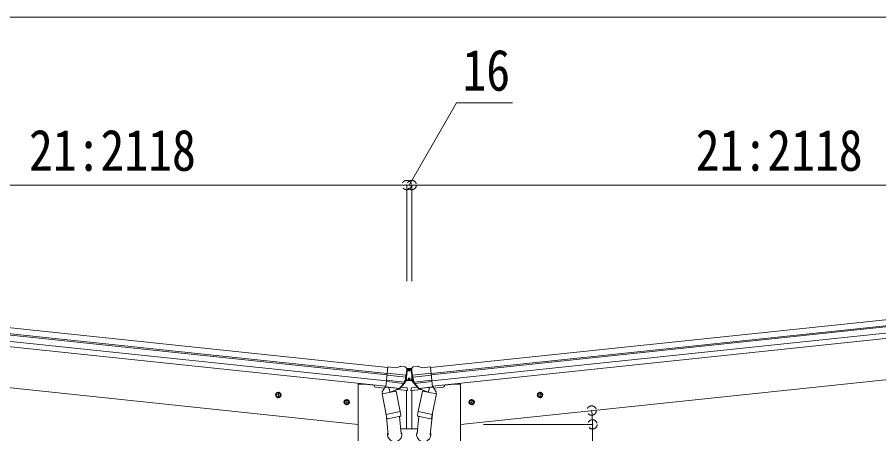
# Model space of a CAD drawing. Units: millimetres at full size, sheet at 1:30; details may follow other scales. Extents: x -20916 to 28483, y -5820 to 5820.
# Drawn here: x 22726 to 25484, y 363 to 1696 of the extents above; entities that cross this region are included whole.
import ezdxf
from ezdxf.enums import TextEntityAlignment as Align

# ---------------------------------------------------------------- set-up
doc = ezdxf.new("R2010")
doc.units = ezdxf.units.MM
doc.header["$LTSCALE"] = 30
doc.header["$PDMODE"] = 32
doc.header["$PDSIZE"] = 30
doc.linetypes.add('DASHED1', pattern=[1.8, 1.2, -0.6])
doc.layers.add('0-5_DIM1', color=4, linetype='DASHED1', lineweight=9)
doc.layers.add('0-6_OTH_LINE', color=6, linetype='Continuous', lineweight=9)
doc.styles.add('ＭＳ ゴシック', font='')
doc.styles.get('ＭＳ ゴシック').set_extended_font_data('MS Gothic')

msp = doc.modelspace()

# ---------------------------------------------------------------- linework, layer by layer
at = {"layer": '0-5_DIM1', "color": 6, "linetype": 'Continuous'}
for p, q in [((26107.22, 1696.12), (21854.75, 1696.12)), ((21854.75, 1158.84), (23972.98, 1158.84)), ((23972.98, 1158.84), (23972.98, 851.44)), ((23988.98, 1158.84), (23988.98, 851.44)), ((23988.98, 1158.84), (26107.22, 1158.84))]:
    msp.add_line(p, q, dxfattribs=at)
at = {"layer": '0-5_DIM1', "linetype": 'Continuous'}
for p, q in [((23912.72, 574.73), (21916.64, 784.52)), ((24049.24, 574.73), (26045.33, 784.52)), ((23910.31, 551.65), (21914.21, 761.45)), ((23910.74, 555.83), (21914.65, 765.63)), ((24051.23, 555.83), (26047.31, 765.63)), ((24051.66, 551.65), (26047.75, 761.45)), ((21910.37, 724.85), (23906.45, 515.06)), ((23908.21, 531.79), (21912.13, 741.59)), ((24053.75, 531.79), (26049.84, 741.59)), ((26051.6, 724.85), (24055.51, 515.06)), ((21889.79, 595.29), (23817.13, 392.72)), ((26072.17, 595.29), (24144.83, 392.72)), ((23906.15, 512.16), (23912.93, 576.72)), ((23910.78, 556.19), (23970.51, 549.91)), ((23939.45, 573.93), (23912.93, 576.72)), ((23939.45, 573.93), (23952.25, 578.33)), ((23953.54, 578.48), (23967.03, 577.06)), ((23970.39, 575.24), (23970.38, 575.24)), ((23970.39, 575.24), (23974.58, 570.06)), ((23973.72, 571.12), (23973.73, 571.19)), ((23973.73, 571.19), (23988.23, 571.19)), ((23975.17, 566.15), (23975.25, 568.03)), ((23982.24, 566.47), (23983.08, 566.47)), ((23986.79, 566.15), (23986.71, 568.03)), ((23991.58, 575.24), (23987.38, 570.06)), ((23988.24, 571.12), (23988.23, 571.19)), ((24051.19, 556.19), (23991.45, 549.91)), ((23991.58, 575.24), (23991.58, 575.24)), ((24008.43, 578.48), (23994.94, 577.06)), ((24022.51, 573.93), (24009.71, 578.33)), ((24022.51, 573.93), (24049.03, 576.72)), ((24055.82, 512.16), (24049.03, 576.72)), ((23963.13, 523.58), (23907.96, 529.38)), ((23965.46, 527.85), (23908.43, 533.85)), ((23969.76, 544.07), (23910.16, 550.33)), ((23951.31, 509.15), (23964.36, 525.08)), ((23952.25, 508.51), (23965.95, 524.27)), ((23967, 526.77), (23972.15, 532.69)), ((23968.07, 530.29), (23971.02, 533.67)), ((23972.15, 534.19), (23973.9, 534.19)), ((23989.45, 532.69), (23972.15, 532.69)), ((23972.48, 548.3), (23972.48, 536.65)), ((23974.19, 533.69), (23972.48, 536.65)), ((23974.19, 533.69), (23987.77, 533.69)), ((23982.24, 537.77), (23983.08, 537.77)), ((23987.77, 533.69), (23989.48, 536.65)), ((23988.06, 534.19), (23989.45, 534.19)), ((23995.17, 526.11), (23989.45, 532.69)), ((23989.48, 548.3), (23989.48, 536.65)), ((23994.08, 529.65), (23990.58, 533.67)), ((23992.2, 544.07), (24051.8, 550.33)), ((24009.71, 508.51), (23996.01, 524.27)), ((23996.5, 527.85), (24053.54, 533.85)), ((24010.65, 509.15), (23997.6, 525.08)), ((23998.83, 523.58), (24054.01, 529.38)), ((23561.08, 476.95), (23563.17, 496.84)), ((23817.13, -2107.28), (23817.13, 521.72)), ((23867.9, 519.11), (23868.33, 515.88)), ((23902.03, 508.48), (23872.76, 511.56)), ((23906.15, 512.16), (23916.09, 511.12)), ((23949.55, 507.83), (23906.17, 512.39)), ((23916.09, 511.12), (23916.35, 511)), ((23916.35, 511), (23941.68, 508.34)), ((23941.68, 508.34), (23941.95, 508.4)), ((23941.95, 508.4), (23949.64, 507.59)), ((23975.78, 500.73), (23942.05, 504.28)), ((23955.37, 511.93), (23972.22, 510.15)), ((23972.63, 378.17), (23972.63, 501.06)), ((23974.88, 507.56), (23975.78, 500.73)), ((23987.08, 507.56), (23986.19, 500.73)), ((23986.19, 500.73), (24019.92, 504.28)), ((23989.33, 378.17), (23989.33, 501.06)), ((24006.59, 511.93), (23989.75, 510.15)), ((24020.01, 508.4), (24012.32, 507.59)), ((24012.42, 507.83), (24055.79, 512.39)), ((24020.29, 508.34), (24020.01, 508.4)), ((24045.62, 511), (24020.29, 508.34)), ((24045.87, 511.12), (24045.62, 511)), ((24055.82, 512.16), (24045.87, 511.12)), ((24059.94, 508.48), (24089.2, 511.56)), ((24094.06, 519.11), (24093.63, 515.88)), ((24144.83, -2107.28), (24144.83, 521.72)), ((24400.89, 476.95), (24398.8, 496.84)), ((23552.18, 487.94), (23572.07, 485.85)), ((23556.05, 491.31), (23562.91, 494.36)), ((23568.19, 482.48), (23561.34, 479.43)), ((23562.91, 494.36), (23568.98, 489.95)), ((23568.98, 489.95), (23568.19, 482.48)), ((23774.84, 468.31), (23781.7, 471.36)), ((23779.87, 453.95), (23781.96, 473.84)), ((23781.7, 471.36), (23787.77, 466.95)), ((24180.26, 471.36), (24174.19, 466.95)), ((24182.09, 453.95), (24180, 473.84)), ((24187.12, 468.31), (24180.26, 471.36)), ((24409.79, 487.94), (24389.9, 485.85)), ((24399.06, 494.36), (24392.99, 489.95)), ((24392.99, 489.95), (24393.77, 482.48)), ((24393.77, 482.48), (24400.63, 479.43)), ((24405.91, 491.31), (24399.06, 494.36)), ((23770.97, 464.94), (23790.86, 462.85)), ((23786.99, 459.49), (23780.13, 456.43)), ((23787.77, 466.95), (23786.99, 459.49)), ((24190.99, 464.94), (24171.1, 462.85)), ((24174.19, 466.95), (24174.98, 459.49)), ((24174.98, 459.49), (24181.83, 456.43))]:
    msp.add_line(p, q, dxfattribs=at)
at = {"layer": '0-5_DIM1', "color": 7, "linetype": 'Continuous'}
for p, q in [((23893.94, 490.09), (23938.82, 499.23)), ((23905.39, 513.56), (23894.19, 496.63)), ((23894.19, 496.63), (23895.45, 490.4)), ((23906.31, 513.75), (23905.39, 513.56)), ((23948.8, 507.59), (23908.13, 511.86)), ((23915.83, 510.67), (23918.75, 496.32)), ((23944.98, 505.43), (23920.22, 495.68)), ((23936.64, 502.15), (23937.3, 498.92)), ((23938.82, 499.23), (23952.17, 433.57)), ((23945.44, 507.29), (23945.59, 506.56)), ((24023.15, 499.23), (24009.79, 433.57)), ((24013.17, 507.59), (24053.83, 511.86)), ((24016.52, 507.29), (24016.37, 506.56)), ((24016.99, 505.43), (24041.74, 495.68)), ((24068.03, 490.09), (24023.15, 499.23)), ((24025.32, 502.15), (24024.67, 498.92)), ((24046.13, 510.67), (24043.21, 496.32)), ((24055.65, 513.75), (24056.58, 513.56)), ((24056.58, 513.56), (24067.78, 496.63)), ((24067.78, 496.63), (24066.51, 490.4)), ((23907.29, 424.44), (23893.94, 490.09)), ((24054.67, 424.44), (24068.03, 490.09)), ((23906.86, 426.58), (23913.51, 358.83)), ((23907.29, 424.44), (23952.17, 433.57)), ((23907.31, 424.44), (23909.84, 411.97)), ((23953.1, 418.96), (23912.14, 410.63)), ((23949.77, 418.28), (23955.32, 362.56)), ((23954.65, 421.32), (23952.16, 433.57)), ((23954.44, 419.93), (23954.44, 419.93)), ((24012.2, 418.28), (24006.64, 362.56)), ((24007.31, 421.32), (24009.8, 433.57)), ((24007.53, 419.93), (24007.52, 419.93)), ((24008.86, 418.96), (24049.82, 410.63)), ((24054.67, 424.44), (24009.79, 433.57)), ((24055.11, 426.58), (24048.45, 358.83)), ((24054.66, 424.44), (24052.12, 411.97)), ((24008.2, 378.17), (23953.77, 378.17))]:
    msp.add_line(p, q, dxfattribs=at)
at = {"layer": '0-5_DIM1', "color": 6, "linetype": 'Continuous', "lineweight": 18}
for q in [(24219.2, 392.72), (24567.75, 211.22)]:
    msp.add_line((24567.75, 392.72), q, dxfattribs=at)
at = {"layer": '0-5_DIM1', "color": 6, "linetype": 'Continuous'}
msp.add_lwpolyline([(23980.98, 1158.84), (24132.72, 1421.65), (24311.97, 1421.65)], dxfattribs=at)
at = {"layer": '0-5_DIM1', "linetype": 'Continuous'}
for points in [[(23979.72, 567.31), (23978.88, 567.31), (23978.88, 566.47), (23979.72, 566.47)], [(23981.4, 568.15), (23981.4, 568.99), (23980.56, 568.99), (23980.56, 568.15)], [(23980.56, 565.63), (23980.56, 564.79), (23981.4, 564.79), (23981.4, 565.63)], [(23983.08, 566.47), (23983.08, 567.31), (23982.24, 567.31)], [(23979.72, 538.61), (23978.88, 538.61), (23978.88, 537.77), (23979.72, 537.77)], [(23981.4, 539.45), (23981.4, 540.29), (23980.56, 540.29), (23980.56, 539.45)], [(23980.56, 536.93), (23980.56, 536.09), (23981.4, 536.09), (23981.4, 536.93)], [(23983.08, 537.77), (23983.08, 538.61), (23982.24, 538.61)], [(23817.13, 521.72), (23837.13, 521.72), (23867.99, 518.48)], [(24144.83, 521.72), (24124.83, 521.72), (24093.98, 518.48)], [(23561.34, 479.43), (23555.26, 483.84), (23556.05, 491.31)], [(24400.63, 479.43), (24406.7, 483.84), (24405.91, 491.31)], [(23780.13, 456.43), (23774.06, 460.84), (23774.84, 468.31)], [(24181.83, 456.43), (24187.9, 460.84), (24187.12, 468.31)]]:
    msp.add_lwpolyline(points, dxfattribs=at)
for centre, radius in [((23980.98, 566.89), 3.5), ((23980.98, 538.19), 3.5), ((23562.12, 486.89), 8.5), ((23562.12, 486.89), 7.7), ((23562.12, 486.89), 6.5), ((23780.92, 463.9), 8.5), ((23780.92, 463.9), 7.7), ((23780.92, 463.9), 6.5), ((24181.05, 463.9), 8.5), ((24181.05, 463.9), 7.7), ((24181.05, 463.9), 6.5), ((24399.84, 486.89), 8.5), ((24399.84, 486.89), 7.7), ((24399.84, 486.89), 6.5)]:
    msp.add_circle(centre, radius, dxfattribs=at)
for centre, radius, start, end in [((23953.23, 575.5), 3, 84.02369, 108.97631), ((23774.28, 587.27), 202, 342.13916, 354), ((23966.5, 572.09), 5, 39.04426, 83.95574), ((23781.34, 585.22), 192.44, 349.4271, 354.57578), ((23979.72, 568.15), 0.84, 270, 0), ((23979.72, 565.63), 0.84, 0, 90), ((23982.24, 568.15), 0.84, 180, 270), ((23982.24, 565.63), 0.84, 90, 180), ((24187.69, 587.27), 202, 186, 197.86084), ((24180.62, 585.22), 192.44, 185.42422, 190.5729), ((23995.46, 572.09), 5, 96.04426, 140.95574), ((24008.74, 575.5), 3, 71.02369, 95.97631), ((23962.04, 526.98), 3, 320.69111, 342.20009), ((23774.28, 587.27), 200.2, 342.20009, 347.53883), ((23963.69, 526.23), 3, 319, 342.13916), ((23969.67, 542.72), 1.35, 83.1605, 85.91927), ((23972.54, 543.7), 2.74, 167.02151, 172.43412), ((24015.24, 542.56), 45.32, 170.67122, 173.64518), ((23972.15, 532.69), 1.5, 90, 139), ((23979.72, 539.45), 0.84, 270, 0), ((23979.72, 536.93), 0.84, 0, 90), ((23982.24, 539.45), 0.84, 180, 270), ((23982.24, 536.93), 0.84, 90, 180), ((23989.45, 532.69), 1.5, 41, 90), ((23946.73, 542.56), 45.32, 6.35482, 9.32878), ((23989.42, 543.7), 2.74, 7.56588, 12.97849), ((23992.3, 542.72), 1.35, 94.08073, 96.8395), ((24187.69, 587.27), 200.2, 192.46117, 197.79991), ((23998.28, 526.23), 3, 197.86084, 221), ((23999.92, 526.98), 3, 197.79991, 219.30889), ((23873.29, 516.53), 5, 187.5, 264), ((23949.99, 510.47), 2.99, 273.2717, 319.00739), ((23971.91, 507.17), 3, 7.5, 84), ((23990.06, 507.17), 3, 96, 172.5), ((24011.97, 510.47), 2.99, 220.99261, 266.7283), ((24088.68, 516.53), 5, 276, 352.5)]:
    msp.add_arc(centre, radius, start, end, dxfattribs=at)
at = {"layer": '0-5_DIM1', "color": 7, "linetype": 'Continuous'}
for centre, radius, start, end in [((23908.18, 512.36), 0.5, 228.73754, 264), ((23915.25, 510.51), 0.604, 15.29405, 86.90158), ((23944.61, 506.36), 1, 291.5, 11.5), ((23945.93, 507.39), 0.5, 84, 191.5), ((23948.85, 508.09), 0.5, 264, 299.26246), ((24013.11, 508.09), 0.5, 240.73754, 276), ((24016.03, 507.39), 0.5, 348.5, 96), ((24017.35, 506.36), 1, 168.5, 248.5), ((24046.71, 510.51), 0.604, 93.09842, 164.70595), ((24053.78, 512.36), 0.5, 276, 311.26246), ((23919.75, 496.59), 1.03, 195.53431, 297.46103), ((24042.22, 496.59), 1.03, 242.53897, 344.46569), ((23952.71, 420.92), 2, 281.5, 330.09038), ((23952.75, 420.9), 1.95, 330.02234, 12.45983), ((24009.21, 420.9), 1.95, 167.54017, 209.97766), ((24009.26, 420.92), 2, 209.90962, 258.5), ((23911.74, 412.59), 2, 198.03157, 281.5), ((24050.22, 412.59), 2, 258.5, 341.96843)]:
    msp.add_arc(centre, radius, start, end, dxfattribs=at)
at = {"layer": '0-5_DIM1', "color": 6, "linetype": 'Continuous'}
msp.add_arc((24219.2, 392.72), 348.55, 0, 7.27608, dxfattribs=at)
at = {"layer": '0-5_DIM1', "linetype": 'Continuous'}
for centre, major_axis, ratio, start_param, end_param in [((23973.04, 567.01), (0.38, 5.97), 0.020485, 0.671432, 1.5691306), ((23968.7, 572.55), (5.48, -2.51), 0.24881, 0.460585, 0.4641038), ((23972.25, 568.17), (-1.9, 2.34), 0.995767, 3.9859716, 4.712389), ((23989.71, 568.17), (1.9, 2.34), 0.995767, 1.5707963, 2.2972137), ((23993.26, 572.55), (-5.48, -2.51), 0.24881, 5.8190815, 5.8226003), ((23988.92, 567.01), (-0.38, 5.97), 0.020485, 4.7140547, 5.6117533), ((23771.97, 565.32), (20.92, 199.05), 0.994373, 4.7113789, 4.7277536), ((24189.99, 565.32), (-20.92, 199.05), 0.994373, 1.5554317, 1.5718064), ((23949.86, 510.81), (0.51, 2.96), 0.642905, 3.2459383, 4.203928), ((23949.95, 510.58), (1.1, -2.8), 0.997631, 5.8041905, 5.8929484), ((23949.9, 510.7), (3.02, -2.79), 0.650902, 5.2561448, 5.3289554), ((23952.29, 510.55), (1.71, 2.84), 0.040856, 2.1135035, 2.1416249), ((24009.67, 510.55), (-1.71, 2.84), 0.040856, 4.1415604, 4.1696818), ((24012.1, 510.81), (-0.51, 2.96), 0.642905, 2.0792573, 3.037247), ((24012.06, 510.7), (-3.02, -2.79), 0.650902, 0.9542299, 1.0270405), ((24012.01, 510.58), (-1.1, -2.8), 0.997631, 0.3902369, 0.4789948)]:
    msp.add_ellipse(centre, major_axis=major_axis, ratio=ratio, start_param=start_param, end_param=end_param, dxfattribs=at)
at = {"layer": '0-5_DIM1', "color": 7, "linetype": 'Continuous'}
for centre, major_axis, start_param, end_param in [((23934.48, 360.05), (-23, 0), 5.9588909, 9.9444346), ((24027.49, 360.05), (23, 0), 2.621936, 6.6074797)]:
    msp.add_ellipse(centre, major_axis=major_axis, ratio=0.996195, start_param=start_param, end_param=end_param, dxfattribs=at)
at = {"layer": '0-5_DIM1', "color": 6}
for p in [(23972.98, 1158.84), (23988.98, 1158.84), (24564.94, 436.87), (24567.75, 392.72)]:
    msp.add_point(p, dxfattribs=at)
at = {"layer": '0-6_OTH_LINE'}
msp.add_line((23972.98, 1158.84), (23988.98, 1158.84), dxfattribs=at)

# ---------------------------------------------------------------- texts
at = {"layer": '0-5_DIM1', "color": 7, "style": 'ＭＳ ゴシック', "width": 0.85}
for s, p in [('16', (24151.25, 1421.28)), ('21:2118', (22763.86, 1164.84)), ('21:2118', (24898.1, 1164.84))]:
    msp.add_text(s, height=132, dxfattribs=at).set_placement(p, align=Align.BOTTOM_LEFT)

doc.saveas('drawing.dxf')
